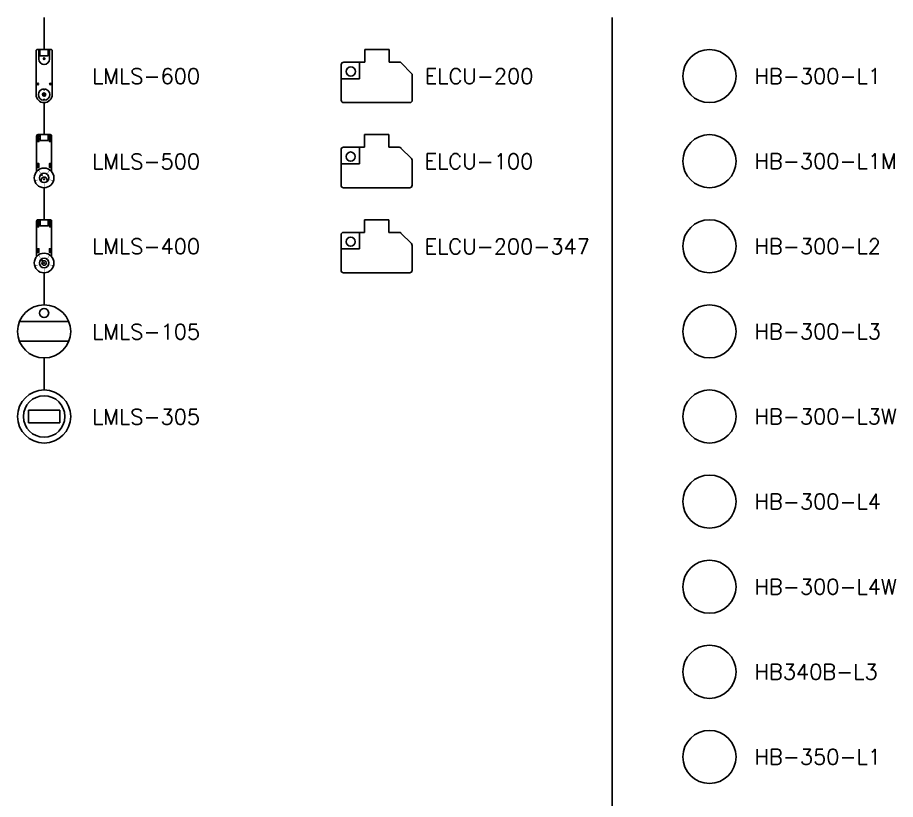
# Model space of a CAD drawing. Header units: inches. Extents: x -233 to 23, y -182 to 484.
# Drawn here: x -141.56 to -127.84, y 16.29 to 28.51 of the extents above; entities that cross this region are included whole.
import ezdxf

# ---------------------------------------------------------------- set-up
doc = ezdxf.new("R2010")
doc.units = ezdxf.units.IN
doc.header["$MEASUREMENT"] = 0
doc.linetypes.add('HIDDEN', pattern=[0.375, 0.25, -0.125])
doc.styles.add('ROMANS', font='ROMANS.shx')

# ---------------------------------------------------------------- blocks, each defined once
blk = doc.blocks.new('ELCU-200')
at = {"linetype": 'Continuous'}
for p, q in [((-0.188, 0.218), (-0.188, 0.415)), ((-0.188, 0.218), (-0.188, 0.415)), ((0.193, 0.415), (0.193, 0.218)), ((0.193, 0.415), (0.193, 0.218)), ((-0.555, -0.345), (-0.555, 0.179)), ((-0.555, -0.345), (-0.555, 0.179)), ((-0.516, 0.218), (-0.188, 0.218)), ((-0.516, 0.218), (-0.188, 0.218)), ((0.193, 0.218), (0.353, 0.218)), ((0.193, 0.218), (0.353, 0.218)), ((0.38, 0.206), (0.544, 0.042)), ((0.38, 0.206), (0.544, 0.042)), ((0.555, 0.015), (0.555, -0.376)), ((0.555, 0.015), (0.555, -0.376)), ((-0.555, -0.376), (-0.555, -0.345)), ((-0.555, -0.376), (-0.555, -0.345)), ((0.516, -0.415), (-0.516, -0.415)), ((0.516, -0.415), (-0.516, -0.415))]:
    blk.add_line(p, q, dxfattribs=at)
for p, q in [((-0.188, 0.415), (0.193, 0.415)), ((-0.269, -0.042), (-0.269, 0.218)), ((-0.269, -0.042), (-0.269, 0.218)), ((-0.555, -0.042), (-0.269, -0.042)), ((-0.555, -0.042), (-0.269, -0.042))]:
    blk.add_line(p, q)
blk.add_circle((-0.406, 0.072), 0.0718)
blk.add_circle((-0.406, 0.072), 0.0718)
for centre, start, end in [((-0.516, 0.179), 90, 180), ((-0.516, 0.179), 90, 180), ((0.353, 0.179), 44.9169, 90), ((0.353, 0.179), 44.9169, 90), ((0.516, 0.015), 0, 44.9169), ((0.516, 0.015), 0, 44.9169), ((-0.516, -0.376), 180, 270), ((-0.516, -0.376), 180, 270), ((0.516, -0.376), 270, 0), ((0.516, -0.376), 270, 0)]:
    blk.add_arc(centre, 0.0391, start, end, dxfattribs=at)
at = {"insert": (0.75, -0.002), "char_height": 0.24, "width": 5.724, "attachment_point": 4, "style": 'ROMANS'}
blk.add_mtext('ELCU-200', dxfattribs=at)
blk = doc.blocks.new('ELCU-100')
at = {"linetype": 'Continuous'}
for p, q in [((-0.188, 0.218), (-0.188, 0.415)), ((-0.188, 0.218), (-0.188, 0.415)), ((0.193, 0.415), (0.193, 0.218)), ((0.193, 0.415), (0.193, 0.218)), ((-0.555, -0.345), (-0.555, 0.179)), ((-0.555, -0.345), (-0.555, 0.179)), ((-0.516, 0.218), (-0.188, 0.218)), ((-0.516, 0.218), (-0.188, 0.218)), ((0.193, 0.218), (0.353, 0.218)), ((0.193, 0.218), (0.353, 0.218)), ((0.38, 0.206), (0.544, 0.042)), ((0.38, 0.206), (0.544, 0.042)), ((0.555, 0.015), (0.555, -0.376)), ((0.555, 0.015), (0.555, -0.376)), ((-0.555, -0.376), (-0.555, -0.345)), ((-0.555, -0.376), (-0.555, -0.345)), ((0.516, -0.415), (-0.516, -0.415)), ((0.516, -0.415), (-0.516, -0.415))]:
    blk.add_line(p, q, dxfattribs=at)
for p, q in [((-0.188, 0.415), (0.193, 0.415)), ((-0.269, -0.042), (-0.269, 0.218)), ((-0.269, -0.042), (-0.269, 0.218)), ((-0.555, -0.042), (-0.269, -0.042)), ((-0.555, -0.042), (-0.269, -0.042))]:
    blk.add_line(p, q)
blk.add_circle((-0.406, 0.072), 0.0718)
blk.add_circle((-0.406, 0.072), 0.0718)
for centre, start, end in [((-0.516, 0.179), 90, 180), ((-0.516, 0.179), 90, 180), ((0.353, 0.179), 44.9169, 90), ((0.353, 0.179), 44.9169, 90), ((0.516, 0.015), 0, 44.9169), ((0.516, 0.015), 0, 44.9169), ((-0.516, -0.376), 180, 270), ((-0.516, -0.376), 180, 270), ((0.516, -0.376), 270, 0), ((0.516, -0.376), 270, 0)]:
    blk.add_arc(centre, 0.0391, start, end, dxfattribs=at)
at = {"insert": (0.75, -0.002), "char_height": 0.24, "width": 5.724, "attachment_point": 4, "style": 'ROMANS'}
blk.add_mtext('ELCU-100', dxfattribs=at)
blk = doc.blocks.new('LMLS-600')
for p, q in [((0, 0.415), (0, 0.915)), ((-0.083, 0.264), (-0.083, 0.415)), ((-0.065, 0.316), (-0.065, 0.415)), ((0.065, 0.415), (0.065, 0.316)), ((0.083, 0.264), (0.083, 0.415)), ((0.065, 0.316), (-0.065, 0.316))]:
    blk.add_line(p, q)
blk.add_lwpolyline([(0.126, -0.289), (0.126, 0.395, 0.414214), (0.106, 0.415), (-0.106, 0.415, 0.414214), (-0.126, 0.395), (-0.126, -0.289)], format="xyb")
for points in [[(-0.007, -0.2), (-0.007, -0.214), (0.007, -0.214), (0.007, -0.2)], [(-0.007, -0.378), (-0.007, -0.364), (0.007, -0.364), (0.007, -0.378)]]:
    blk.add_lwpolyline(points)
for centre, radius in [((0, 0.272), 0.0123), ((-0.098, -0.124), 0.0123), ((0.098, -0.124), 0.0123), ((0, -0.289), 0.0251), ((0, -0.289), 0.00707)]:
    blk.add_circle(centre, radius)
for centre, radius, start, end in [((0, 0.264), 0.0831, 180, 0), ((0, -0.289), 0.0895, 94.3188, 265.6812), ((0, -0.289), 0.0895, 274.3188, 85.6812), ((0, -0.289), 0.126, 180, 360)]:
    blk.add_arc(centre, radius, start, end)
at = {"insert": (0.75, 0), "char_height": 0.24, "width": 5.724, "attachment_point": 4, "style": 'ROMANS'}
blk.add_mtext('LMLS-600', dxfattribs=at)
blk = doc.blocks.new('LMLS-500')
blk.add_line((0, 0.415), (0, 0.915))
at = {"linetype": 'HIDDEN'}
for p, q in [((-0.061, 0.322), (-0.061, 0.415)), ((0.061, 0.415), (0.061, 0.322)), ((0.061, 0.322), (-0.061, 0.322))]:
    blk.add_line(p, q, dxfattribs=at)
for points, format in [([(0.117, -0.16), (0.117, 0.397, 0.414214), (0.099, 0.415), (-0.099, 0.415, 0.414214), (-0.117, 0.397), (-0.117, -0.16)], "xyb"), ([(-0.087, -0.14, 0.00917, 0.00229, 0), (-0.048, -0.194, 0, 0, 0)], "xyseb"), ([(0.087, -0.14, 0.00917, 0.00229, 0), (0.048, -0.194, 0, 0, 0)], "xyseb"), ([(-0.141, -0.307, 0.00917, 0.00229, 0), (-0.078, -0.286, 0, 0, 0)], "xyseb"), ([(0, -0.409, 0.00917, 0.00229, 0), (0, -0.343, 0, 0, 0)], "xyseb"), ([(0.141, -0.307, 0.00917, 0.00229, 0), (0.078, -0.286, 0, 0, 0)], "xyseb")]:
    blk.add_lwpolyline(points, format=format)
for points in [[(-0.101, 0.363), (-0.101, 0.306), (-0.082, 0.306), (-0.082, 0.363)], [(0.101, 0.363), (0.101, 0.306), (0.082, 0.306), (0.082, 0.363)], [(-0.101, -0.038), (-0.101, -0.096), (-0.082, -0.096), (-0.082, -0.038)], [(0.101, -0.038), (0.101, -0.096), (0.082, -0.096), (0.082, -0.038)]]:
    blk.add_lwpolyline(points, close=True)
for centre, radius in [((-0.091, 0.39), 0.0115), ((0.091, 0.39), 0.0115), ((0, -0.261), 0.154), ((0, -0.261), 0.0745), ((-0.034, -0.214), 0.00721), ((0, -0.283), 0.00721)]:
    blk.add_circle(centre, radius)
blk.add_ellipse((0, -0.298), major_axis=(0, 0.0504), ratio=0.920481, start_param=4.183273, end_param=8.383098)
at = {"insert": (0.75, -0.004), "char_height": 0.24, "width": 5.724, "attachment_point": 4, "style": 'ROMANS'}
blk.add_mtext('LMLS-500', dxfattribs=at)
blk = doc.blocks.new('LMLS-400')
blk.add_line((0, 0.415), (0, 0.915))
at = {"linetype": 'HIDDEN'}
for p, q in [((-0.061, 0.322), (-0.061, 0.415)), ((0.061, 0.415), (0.061, 0.322)), ((0.061, 0.322), (-0.061, 0.322))]:
    blk.add_line(p, q, dxfattribs=at)
for points, format in [([(0.117, -0.16), (0.117, 0.397, 0.414214), (0.099, 0.415), (-0.099, 0.415, 0.414214), (-0.117, 0.397), (-0.117, -0.16)], "xyb"), ([(-0.087, -0.14, 0.00917, 0.00229, 0), (-0.048, -0.194, 0, 0, 0)], "xyseb"), ([(0.087, -0.14, 0.00917, 0.00229, 0), (0.048, -0.194, 0, 0, 0)], "xyseb"), ([(-0.141, -0.307, 0.00917, 0.00229, 0), (-0.078, -0.286, 0, 0, 0)], "xyseb"), ([(0, -0.409, 0.00917, 0.00229, 0), (0, -0.343, 0, 0, 0)], "xyseb"), ([(0.141, -0.307, 0.00917, 0.00229, 0), (0.078, -0.286, 0, 0, 0)], "xyseb")]:
    blk.add_lwpolyline(points, format=format)
for points in [[(-0.101, 0.363), (-0.101, 0.306), (-0.082, 0.306), (-0.082, 0.363)], [(0.101, 0.363), (0.101, 0.306), (0.082, 0.306), (0.082, 0.363)], [(-0.101, -0.038), (-0.101, -0.096), (-0.082, -0.096), (-0.082, -0.038)], [(0.101, -0.038), (0.101, -0.096), (0.082, -0.096), (0.082, -0.038)]]:
    blk.add_lwpolyline(points, close=True)
for centre, radius in [((-0.091, 0.39), 0.0115), ((0.091, 0.39), 0.0115), ((0, -0.261), 0.154), ((0, -0.261), 0.0745), ((-0.034, -0.214), 0.00721), ((0, -0.261), 0.035), ((0, -0.261), 0.00721)]:
    blk.add_circle(centre, radius)
at = {"insert": (0.75, 0), "char_height": 0.24, "width": 5.724, "attachment_point": 4, "style": 'ROMANS'}
blk.add_mtext('LMLS-400', dxfattribs=at)
blk = doc.blocks.new('HB-300-L1')
blk.add_circle((0, 0), 0.415)
at = {"style": 'ROMANS'}
blk.add_text('HB-300-L1', height=0.24, dxfattribs=at).set_placement((0.704, -0.12))
blk = doc.blocks.new('HB-300-L1M')
blk.add_circle((0, 0), 0.415)
at = {"style": 'ROMANS'}
blk.add_text('HB-300-L1M', height=0.24, dxfattribs=at).set_placement((0.704, -0.12))
blk = doc.blocks.new('HB-300-L2')
blk.add_circle((0, 0), 0.415)
at = {"style": 'ROMANS'}
blk.add_text('HB-300-L2', height=0.24, dxfattribs=at).set_placement((0.704, -0.12))
blk = doc.blocks.new('HB-300-L3')
blk.add_circle((0, 0), 0.415)
at = {"style": 'ROMANS'}
blk.add_text('HB-300-L3', height=0.24, dxfattribs=at).set_placement((0.704, -0.12))
blk = doc.blocks.new('HB-300-L3W')
blk.add_circle((0, 0), 0.415)
at = {"style": 'ROMANS'}
blk.add_text('HB-300-L3W', height=0.24, dxfattribs=at).set_placement((0.704, -0.12))
blk = doc.blocks.new('HB-300-L4')
blk.add_circle((0, 0), 0.415)
at = {"style": 'ROMANS'}
blk.add_text('HB-300-L4', height=0.24, dxfattribs=at).set_placement((0.704, -0.12))
blk = doc.blocks.new('HB-300-L4W')
blk.add_circle((0, 0), 0.415)
at = {"style": 'ROMANS'}
blk.add_text('HB-300-L4W', height=0.24, dxfattribs=at).set_placement((0.704, -0.12))
blk = doc.blocks.new('HB340B-L3')
blk.add_circle((0, 0), 0.415)
at = {"style": 'ROMANS'}
blk.add_text('HB340B-L3', height=0.24, dxfattribs=at).set_placement((0.704, -0.12))
blk = doc.blocks.new('HB-350-L1')
blk.add_circle((0, 0), 0.415)
at = {"style": 'ROMANS'}
blk.add_text('HB-350-L1', height=0.24, dxfattribs=at).set_placement((0.704, -0.12))
blk = doc.blocks.new('LMLS-105')
for p, q in [((0, 0.415), (0, 0.915)), ((-0.385, 0.154), (0.385, 0.154)), ((0.385, -0.154), (-0.385, -0.154))]:
    blk.add_line(p, q)
at = {"linetype": 'Continuous'}
blk.add_circle((0, 0), 0.415, dxfattribs=at)
blk.add_circle((0, 0.287), 0.0712)
at = {"insert": (0.75, -0.005), "char_height": 0.24, "width": 5.724, "attachment_point": 4, "style": 'ROMANS'}
blk.add_mtext('LMLS-105', dxfattribs=at)
blk = doc.blocks.new('LMLS-305')
blk.add_line((0, 0.415), (0, 0.915))
blk.add_lwpolyline([(-0.243, 0.097), (0.243, 0.097), (0.243, -0.097), (-0.243, -0.097)], close=True)
for radius in [0.415, 0.324]:
    blk.add_circle((0, 0), radius)
at = {"insert": (0.75, -0.005), "char_height": 0.24, "width": 5.724, "attachment_point": 4, "style": 'ROMANS'}
blk.add_mtext('LMLS-305', dxfattribs=at)
blk = doc.blocks.new('ELCU-200-347')
at = {"linetype": 'Continuous'}
for p, q in [((-0.188, 0.218), (-0.188, 0.415)), ((-0.188, 0.218), (-0.188, 0.415)), ((0.193, 0.415), (0.193, 0.218)), ((0.193, 0.415), (0.193, 0.218)), ((-0.555, -0.345), (-0.555, 0.179)), ((-0.555, -0.345), (-0.555, 0.179)), ((-0.516, 0.218), (-0.188, 0.218)), ((-0.516, 0.218), (-0.188, 0.218)), ((0.193, 0.218), (0.353, 0.218)), ((0.193, 0.218), (0.353, 0.218)), ((0.38, 0.206), (0.544, 0.042)), ((0.38, 0.206), (0.544, 0.042)), ((0.555, 0.015), (0.555, -0.376)), ((0.555, 0.015), (0.555, -0.376)), ((-0.555, -0.376), (-0.555, -0.345)), ((-0.555, -0.376), (-0.555, -0.345)), ((0.516, -0.415), (-0.516, -0.415)), ((0.516, -0.415), (-0.516, -0.415))]:
    blk.add_line(p, q, dxfattribs=at)
for p, q in [((-0.188, 0.415), (0.193, 0.415)), ((-0.269, -0.042), (-0.269, 0.218)), ((-0.269, -0.042), (-0.269, 0.218)), ((-0.555, -0.042), (-0.269, -0.042)), ((-0.555, -0.042), (-0.269, -0.042))]:
    blk.add_line(p, q)
blk.add_circle((-0.406, 0.072), 0.0718)
blk.add_circle((-0.406, 0.072), 0.0718)
for centre, start, end in [((-0.516, 0.179), 90, 180), ((-0.516, 0.179), 90, 180), ((0.353, 0.179), 44.9169, 90), ((0.353, 0.179), 44.9169, 90), ((0.516, 0.015), 0, 44.9169), ((0.516, 0.015), 0, 44.9169), ((-0.516, -0.376), 180, 270), ((-0.516, -0.376), 180, 270), ((0.516, -0.376), 270, 0), ((0.516, -0.376), 270, 0)]:
    blk.add_arc(centre, 0.0391, start, end, dxfattribs=at)
at = {"insert": (0.75, -0.002), "char_height": 0.24, "width": 5.724, "attachment_point": 4, "style": 'ROMANS'}
blk.add_mtext('ELCU-200-347', dxfattribs=at)

msp = doc.modelspace()

# ---------------------------------------------------------------- linework, layer by layer
msp.add_line((-132.26925, 28.51486), (-132.26925, 4.38944))

# ---------------------------------------------------------------- block references
for name, p in [('LMLS-600', (-141.14066, 27.59986)), ('ELCU-200', (-135.94392, 27.59986)), ('HB-300-L1', (-130.74717, 27.59986)), ('LMLS-500', (-141.14066, 26.26986)), ('ELCU-100', (-135.94628, 26.26986)), ('HB-300-L1M', (-130.74717, 26.26986)), ('LMLS-400', (-141.14066, 24.93986)), ('ELCU-200-347', (-135.94628, 24.93986)), ('HB-300-L2', (-130.74717, 24.93986)), ('LMLS-105', (-141.14066, 23.60986)), ('HB-300-L3', (-130.74717, 23.60986)), ('LMLS-305', (-141.14066, 22.27986)), ('HB-300-L3W', (-130.74717, 22.27986)), ('HB-300-L4', (-130.74717, 20.94986)), ('HB-300-L4W', (-130.74717, 19.61986)), ('HB340B-L3', (-130.74717, 18.28986)), ('HB-350-L1', (-130.74717, 16.95986))]:
    msp.add_blockref(name, p)

doc.saveas('drawing.dxf')
